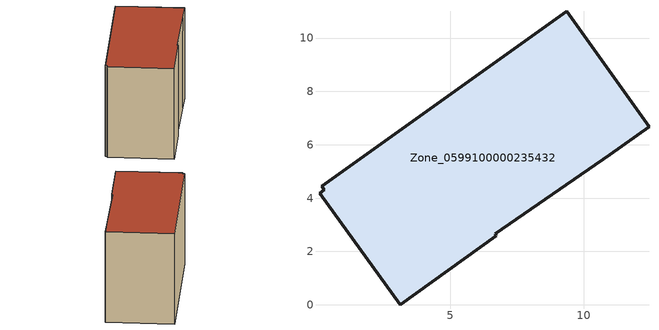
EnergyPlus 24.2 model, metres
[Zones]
Zone_0599100000235432
 floor ground (C_G): 9.35,11.01 12.44,6.68 10.97,5.62 6.67,2.66 6.73,2.59 3.11,0 0.09,4.19 0.27,4.31 0.17,4.44 z0
 wall outside (C_F): 12.44,6.68 9.35,11.01 0.17,4.44 0.27,4.31 0.09,4.19 3.11,0 6.73,2.59 6.67,2.66 10.97,5.62 12.44,6.68 z0:7.59
 roof outside (C_R): 3.11,0 6.73,2.59 6.67,2.66 10.97,5.62 12.44,6.68 9.35,11.01 0.17,4.44 0.27,4.31 0.09,4.19 z7.59
[BUILDING]
Pand.0599100000235432: North Axis=0; Terrain=City; Loads Convergence Tolerance Value=0.04; Temperature Convergence Tolerance Value=0.4; Solar Distribution=FullExterior; Maximum Number of Warmup Days=25; Minimum Number of Warmup Days=1
[Site:Location]
Rotterdam.The.Hague.AP_ZH_NLD Design_Conditions: Latitude=51.96; Longitude=4.45; Time Zone=1; Elevation=-4.5
[SITE:GROUNDTEMPERATURE:BUILDINGSURFACE]
18, 18, 18, 18, 18, 18, 18, 18, 18, 18, 18, 18
[MATERIAL] Thermal Absorptance=0.9; Solar Absorptance=0.7; Visible Absorptance=0.7
Name | Roughness | Thickness | Conductivity | Density | Specific Heat
G.TC.1975-1991 | MediumSmooth | 0.15 | 0.288461 | 540 | 1210
F.TC.1975-1991 | Rough | 0.3 | 0.230769 | 1920 | 840
R.TC.1975-1991 | MediumRough | 0.2 | 0.153846 | 1500 | 1000
[CONSTRUCTION]
C_G: G.TC.1975-1991
C_F: F.TC.1975-1991
C_R: R.TC.1975-1991
[ZONE]
Zone_0599100000235432: Type=1; Multiplier=1; Ceiling Height=Autocalculate; Volume=Autocalculate; Floor Area=autocalculate; Part of Total Floor Area=Yes
[ZONEINFILTRATION:DESIGNFLOWRATE]
Infil_Zone_0599100000235432: Zone or ZoneList or Space or SpaceList=Zone_0599100000235432; Schedule=AlwaysOn; Design Flow Rate Calculation Method=Flow/Area; Flow Rate per Floor Area=0.003; Constant Term Coefficient=1; Temperature Term Coefficient=0; Velocity Term Coefficient=0; Velocity Squared Term Coefficient=0
[HVACTEMPLATE:ZONE:IDEALLOADSAIRSYSTEM]
Zone_0599100000235432: Maximum Heating Supply Air Temperature=50; Minimum Cooling Supply Air Temperature=13; Maximum Heating Supply Air Humidity Ratio=0.0156; Minimum Cooling Supply Air Humidity Ratio=0.0077; Heating Limit=NoLimit; Cooling Limit=NoLimit; Dehumidification Control Type=ConstantSensibleHeatRatio; Cooling Sensible Heat Ratio=0.7; Dehumidification Setpoint=60; Humidification Control Type=None; Humidification Setpoint=30; Outdoor Air Method=None; Outdoor Air Flow Rate per Person=0.00944; Outdoor Air Flow Rate per Zone Floor Area=0; Outdoor Air Flow Rate per Zone=0; Demand Controlled Ventilation Type=None; Outdoor Air Economizer Type=NoEconomizer; Heat Recovery Type=None; Sensible Heat Recovery Effectiveness=0.7; Latent Heat Recovery Effectiveness=0.65
[ZONECONTROL:THERMOSTAT]
ThermostatControl_Zone_0599100000235432: Zone or ZoneList=Zone_0599100000235432; Control Type Schedule=DualSetpointControlType; Control 1=Thermostat_Zone_0599100000235432; Temperature Difference Between Cutout And Setpoint=0
[THERMOSTATSETPOINT:DUALSETPOINT]
Thermostat_Zone_0599100000235432: Heating Setpoint Temperature Schedule=HeatingSetpoint_Zone_0599100000235432; Cooling Setpoint Temperature Schedule=CoolingSetpoint_Zone_0599100000235432
[SCHEDULE:COMPACT]
HeatingSetpoint_Zone_0599100000235432: Through: 12/31, For: AllDays, Until: 24:00, 21
CoolingSetpoint_Zone_0599100000235432: Through: 12/31, For: AllDays, Until: 24:00, 24
DualSetpointControlType: Through: 12/31, For: AllDays, Until: 24:00, 4
AlwaysOn: Through: 12/31, For: AllDays, Until: 24:00, 1
